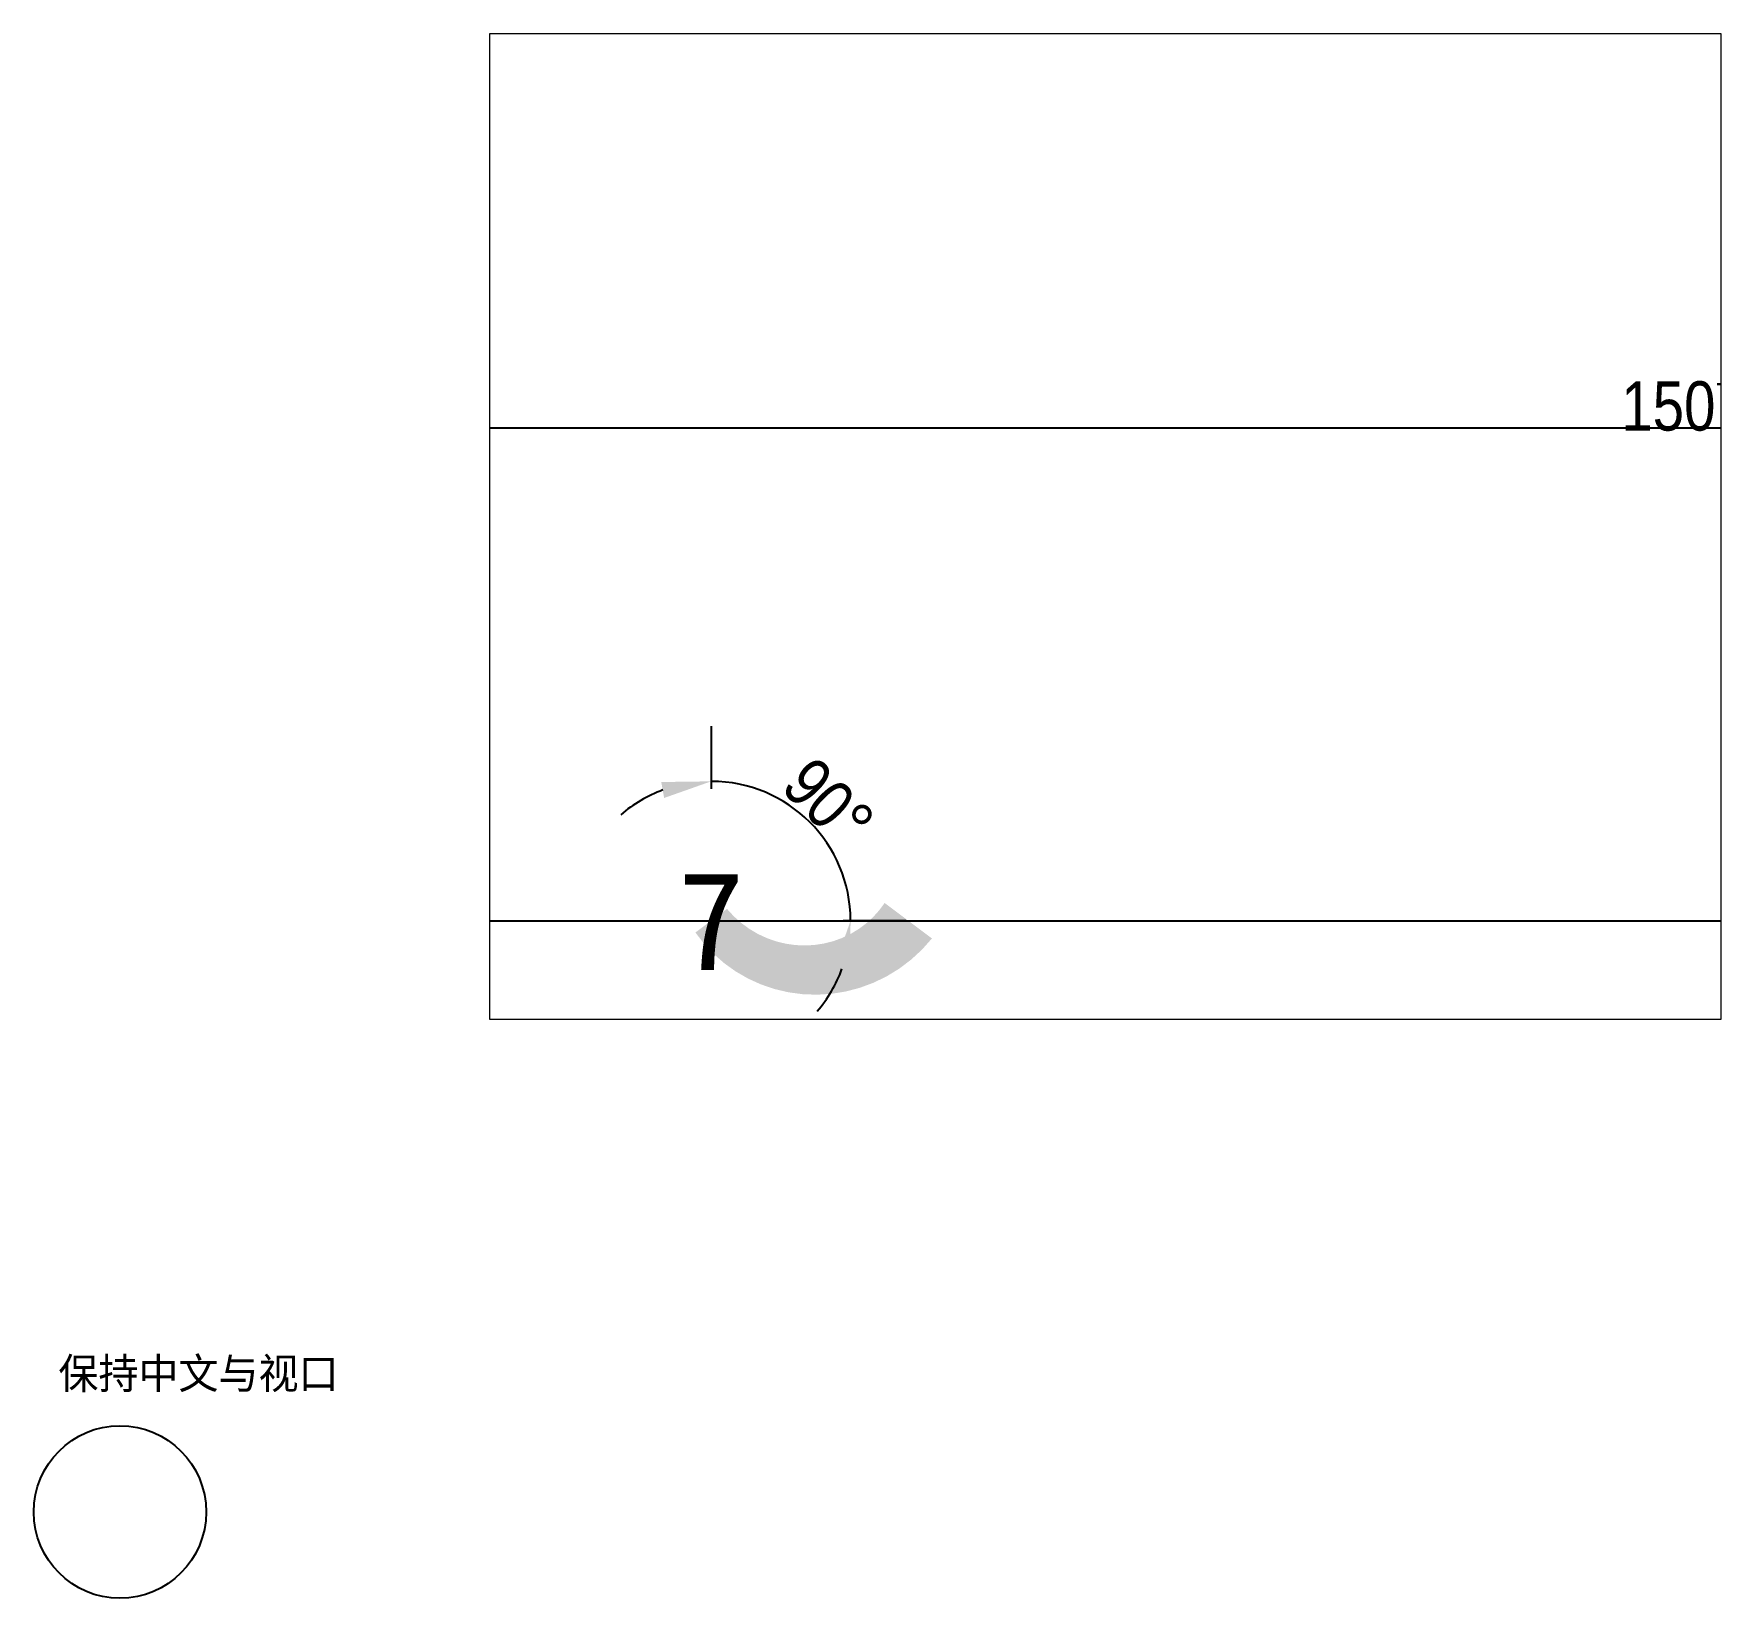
# Paper-space layout 'Layout1' of a CAD drawing. Header units: millimetres. Extents: x 13 to 150, y 13 to 140.
# The model-space entities are those that its viewports show. They can reach past a viewport. Long polylines and large blocks are cut down to what shows.
import ezdxf
from ezdxf.enums import TextEntityAlignment as Align

# ---------------------------------------------------------------- set-up
doc = ezdxf.new("R2010")
doc.units = ezdxf.units.MM
doc.layers.add('VIEWPORTS', color=7, linetype='Continuous')
doc.styles.add('OpenSansCondensed-Light', font='OpenSansCondensed-Light.ttf')
doc.dimstyles.new('EZ_CURVED', dxfattribs={"dimtxt": 0.25, "dimasz": 0.25, "dimexe": 0.375, "dimexo": 0.125, "dimgap": 0.1, "dimtad": 1, "dimlfac": 100, "dimzin": 12, "dimdsep": 46, "dimtxsty": 'OpenSansCondensed-Light', "dimcen": 2.5, "dimazin": 2, "dimtfac": 0.5, "dimtmove": 2, "dimatfit": 3})
doc.dimstyles.new('EZDXF', dxfattribs={"dimtxt": 0.25, "dimasz": 0.175, "dimexe": 0.375, "dimexo": 0.125, "dimgap": 0.1, "dimtad": 1, "dimlfac": 100, "dimzin": 12, "dimdsep": 46, "dimtxsty": 'OpenSansCondensed-Light', "dimblk": 'ARCHTICK', "dimcen": 2.5, "dimazin": 3, "dimtfac": 0.5, "dimtmove": 2, "dimatfit": 3})

# ---------------------------------------------------------------- blocks, each defined once
blk = doc.blocks.new('_ARCHTICK')
at = {"color": 0, "linetype": 'ByBlock', "const_width": 0.15}
blk.add_lwpolyline([(-0.5, -0.5), (0.5, 0.5)], dxfattribs=at)
blk = doc.blocks.new('*D1')
at = {"color": 0}
for p, q in [((-25, 0.125), (-25, 25.375)), ((-25, 25), (125, 25)), ((125, 0.125), (125, 25.375))]:
    blk.add_line(p, q, dxfattribs=at)
at = {"layer": 'Defpoints'}
for p in [(-25, 25), (-25, 0), (125, 0)]:
    blk.add_point(p, dxfattribs=at)
at = {"color": 0, "xscale": 2.5, "yscale": 2.5, "rotation": 180}
blk.add_blockref('_ARCHTICK', (-25, 25), dxfattribs=at)
at = {"color": 0, "xscale": 2.5, "yscale": 2.5}
blk.add_blockref('_ARCHTICK', (125, 25), dxfattribs=at)
at = {"color": 0, "insert": (50, 26.35), "char_height": 2.5, "attachment_point": 5, "style": 'OpenSansCondensed-Light'}
blk.add_mtext('\\A0;150{\\H0.50x;\\S+0.2^  -0.1;}', dxfattribs=at)

msp = doc.modelspace()

# ---------------------------------------------------------------- linework, layer by layer
msp.add_line((-25, 0), (125, 0))
msp.add_lwpolyline([(0, 0, 2, 3, 0.5), (10, 0, 4, 5, 0)], format="xyseb")

# ---------------------------------------------------------------- texts
msp.add_text('7', height=5).set_placement((0, 0), align=Align.MIDDLE_CENTER)

# ---------------------------------------------------------------- dimensions: what is measured, and where the dimension line sits
dim = msp.add_linear_dim(base=(-25, 25), p1=(-25, 0), p2=(125, 0), dimstyle='EZDXF', override={"dimscale": 1, "dimtxt": 2.5, "dimasz": 2.5, "dimdec": 2, "dimlfac": 1, "dimtol": 1, "dimtp": 0.2, "dimtm": 0.1, "dimtdec": 2})
dim.commit()
dim.dimension.update_dxf_attribs({"geometry": '*D1', "text_midpoint": (50, 26.35)})
msp.add_angular_dim_3p(base=(5, 5), center=(0, 0), p1=(10, 0), p2=(0, 10), dimstyle='EZ_CURVED', override={"dimscale": 1, "dimtxt": 2.5, "dimasz": 2.5, "dimlfac": 1}).render()

psp = doc.layouts.get("Layout1")

# ---------------------------------------------------------------- linework, layer by layer
psp.add_circle((20, 20), 7)

# ---------------------------------------------------------------- texts
psp.add_text('保持中文与视口', height=2.5).set_placement((15, 30))

# ---------------------------------------------------------------- viewports
at = {"layer": 'VIEWPORTS'}
psp.add_viewport(center=(100, 100), size=(100, 80), view_center_point=(20, 20), view_height=50, dxfattribs=at)

doc.saveas('drawing.dxf')
